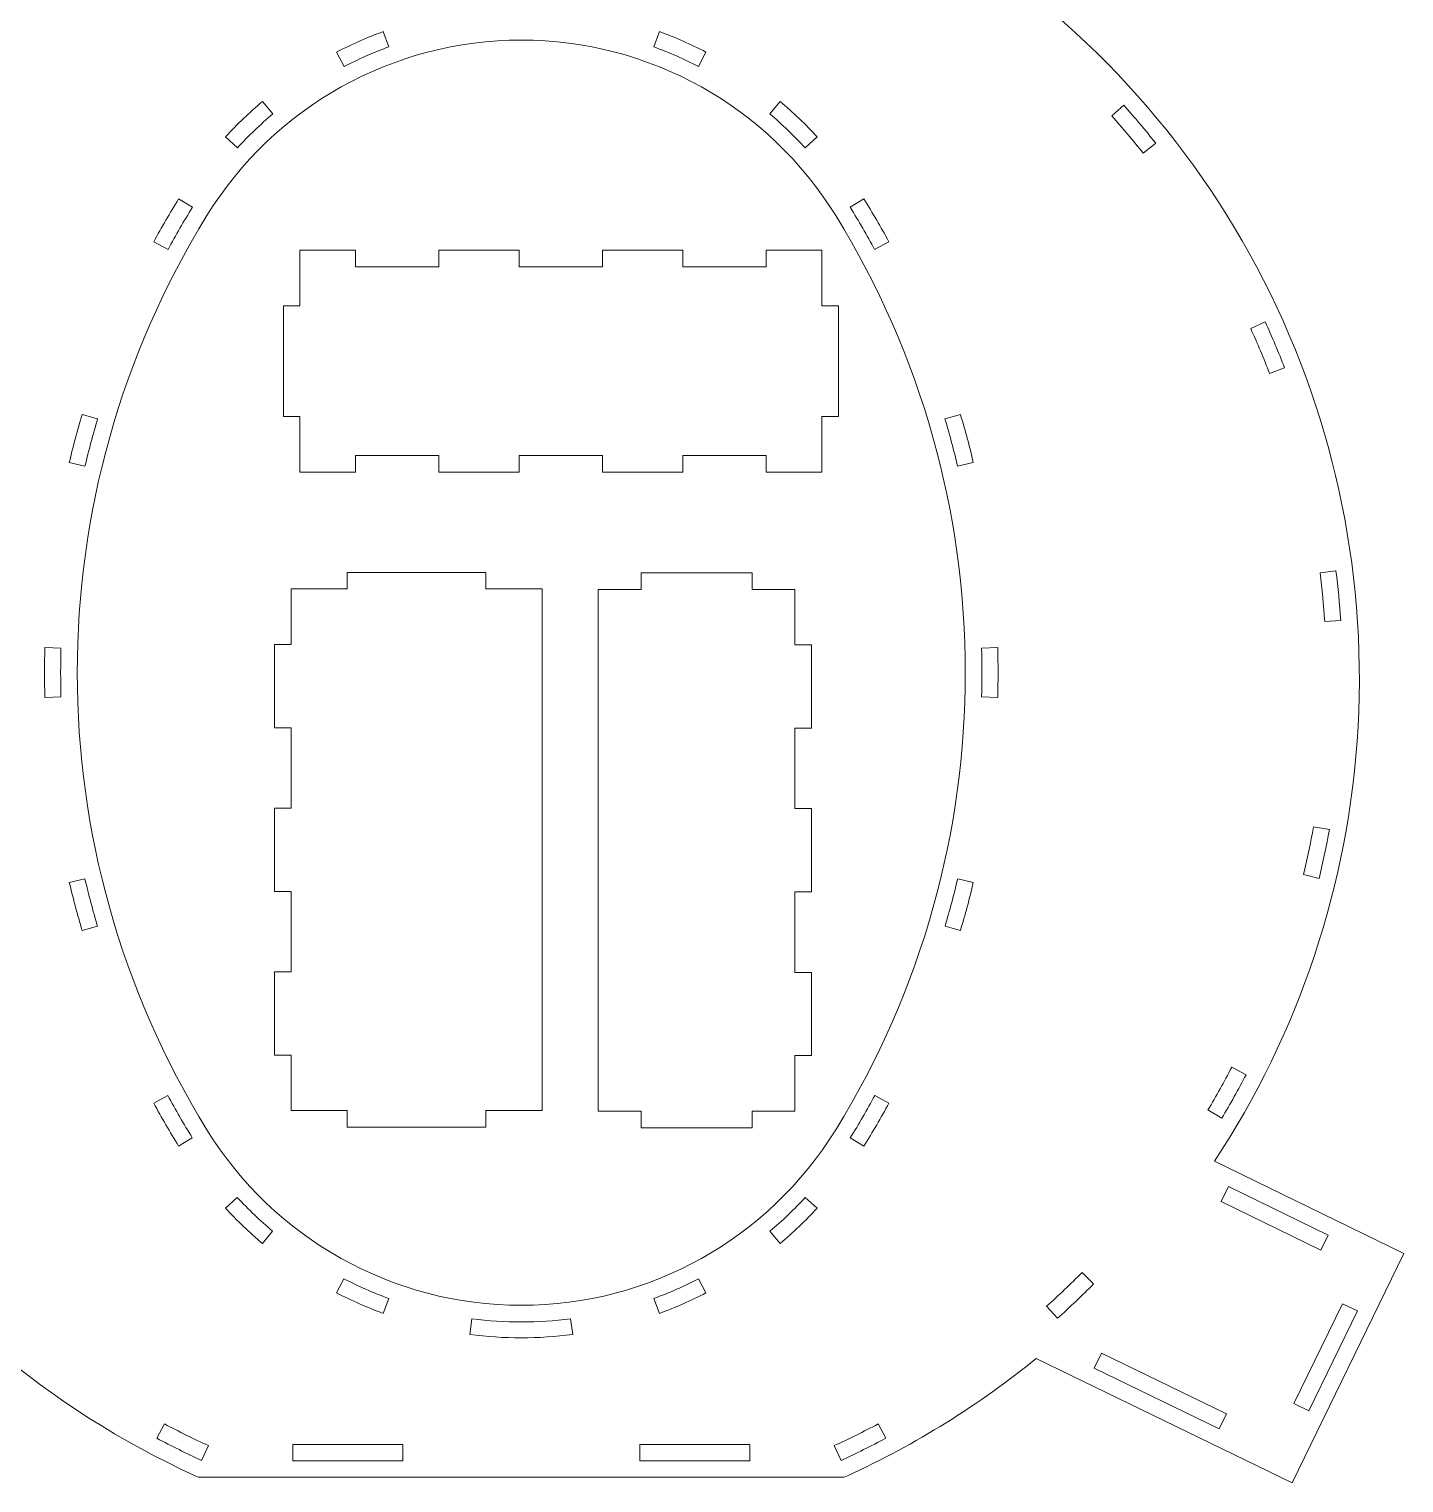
# Model space of a CAD drawing. Header units: millimetres. Extents: x -417 to 415, y -530 to 530.
# Drawn here: x -46 to 201.7, y -514.1 to -252.1 of the extents above; entities that cross this region are included whole.
import ezdxf

# ---------------------------------------------------------------- set-up
doc = ezdxf.new("R2010")
doc.units = ezdxf.units.MM
doc.header["$MEASUREMENT"] = 0
doc.layers.add('Camada 1', color=7, linetype='Continuous')

msp = doc.modelspace()

# ---------------------------------------------------------------- linework, layer by layer
at = {"layer": 'Camada 1', "color": 250, "lineweight": 20}
for points, knots in [([(116.7604, -233.491), (141.4949, -248.2729), (161.6907, -269.5054), (175.2168, -294.9471), (175.2168, -294.9471), (188.7393, -320.3821), (195.0462, -348.9905), (193.4714, -377.7546), (193.4714, -377.7546), (191.9124, -406.2307), (182.744, -433.1459), (167.6083, -456.0972), (167.6083, -456.0972), (167.6083, -456.0972), (201.7317, -472.6994), (201.7317, -472.6994), (201.7317, -472.6994), (201.7317, -472.6994), (181.6067, -514.0635), (181.6067, -514.0635), (181.6067, -514.0635), (181.6067, -514.0635), (135.4882, -491.6252), (135.4882, -491.6252), (135.4882, -491.6252), (125.2293, -499.9822), (113.8319, -507.1224), (101.4701, -512.781), (101.4701, -512.781), (101.4701, -512.781), (100.8754, -513.0532), (100.8754, -513.0532), (100.8754, -513.0532), (100.8754, -513.0532), (-15.4325, -513.0532), (-15.4325, -513.0532), (-15.4325, -513.0532), (-15.4325, -513.0532), (-16.0272, -512.781), (-16.0272, -512.781), (-16.0272, -512.781), (-69.3921, -488.3531), (-104.8202, -436.3566), (-108.0285, -377.7542), (-108.0285, -377.7542), (-109.6034, -348.9869), (-103.2949, -320.3754), (-89.7693, -294.9385), (-89.7693, -294.9385), (-76.2432, -269.5005), (-56.0491, -248.2711), (-31.3175, -233.491), (-31.3175, -233.491), (14.2802, -206.241), (71.1628, -206.2409), (116.7604, -233.491)], [0, 0, 0, 0, 0.06666667, 0.06666667, 0.06666667, 0.06666667, 0.13333333, 0.13333333, 0.13333333, 0.13333333, 0.2, 0.2, 0.2, 0.2, 0.26666667, 0.26666667, 0.26666667, 0.26666667, 0.33333333, 0.33333333, 0.33333333, 0.33333333, 0.4, 0.4, 0.4, 0.4, 0.46666667, 0.46666667, 0.46666667, 0.46666667, 0.53333333, 0.53333333, 0.53333333, 0.53333333, 0.6, 0.6, 0.6, 0.6, 0.66666667, 0.66666667, 0.66666667, 0.66666667, 0.73333333, 0.73333333, 0.73333333, 0.73333333, 0.8, 0.8, 0.8, 0.8, 0.86666667, 0.86666667, 0.86666667, 0.86666667, 1, 1, 1, 1]), ([(42.7214, -254.0533), (19.6263, -254.0533), (-1.8178, -266.0278), (-13.9337, -285.6896), (-13.9337, -285.6896), (-45.0524, -336.1894), (-45.0524, -399.9171), (-13.9337, -450.4169), (-13.9337, -450.4169), (-1.8178, -470.0787), (19.6263, -482.0532), (42.7214, -482.0532), (42.7214, -482.0532), (65.8165, -482.0532), (87.2607, -470.0787), (99.3766, -450.4169), (99.3766, -450.4169), (130.4952, -399.9173), (130.4954, -336.19), (99.3771, -285.6903), (99.3771, -285.6903), (87.261, -266.028), (65.8169, -254.0533), (42.7214, -254.0533)], [0, 0, 0, 0, 0.14285714, 0.14285714, 0.14285714, 0.14285714, 0.28571429, 0.28571429, 0.28571429, 0.28571429, 0.42857143, 0.42857143, 0.42857143, 0.42857143, 0.57142857, 0.57142857, 0.57142857, 0.57142857, 0.71428571, 0.71428571, 0.71428571, 0.71428571, 1, 1, 1, 1]), ([(18.8527, -255.2773), (18.8527, -255.2773), (17.8489, -252.5192), (17.8489, -252.5192), (17.8489, -252.5192), (14.974, -253.5701), (12.1666, -254.803), (9.4476, -256.2088), (9.4476, -256.2088), (9.4476, -256.2088), (10.7986, -258.813), (10.7986, -258.813), (10.7986, -258.813), (13.4025, -257.4677), (16.0924, -256.2862), (18.8527, -255.2773)], [0, 0, 0, 0, 0.2, 0.2, 0.2, 0.2, 0.4, 0.4, 0.4, 0.4, 0.6, 0.6, 0.6, 0.6, 1, 1, 1, 1]), ([(74.6443, -258.8131), (74.6443, -258.8131), (75.9954, -256.2088), (75.9954, -256.2088), (75.9954, -256.2088), (73.2764, -254.803), (70.469, -253.5701), (67.5941, -252.5192), (67.5941, -252.5192), (67.5941, -252.5192), (66.5903, -255.2774), (66.5903, -255.2774), (66.5903, -255.2774), (69.3505, -256.2864), (72.0405, -257.4677), (74.6443, -258.8131)], [0, 0, 0, 0, 0.2, 0.2, 0.2, 0.2, 0.4, 0.4, 0.4, 0.4, 0.6, 0.6, 0.6, 0.6, 1, 1, 1, 1]), ([(-2.0416, -267.3728), (-2.0416, -267.3728), (-3.9238, -265.1297), (-3.9238, -265.1297), (-3.9238, -265.1297), (-6.2657, -267.1005), (-8.4823, -269.2193), (-10.5564, -271.4702), (-10.5564, -271.4702), (-10.5564, -271.4702), (-8.4031, -273.4488), (-8.4031, -273.4488), (-8.4031, -273.4488), (-6.4054, -271.2828), (-4.2798, -269.2546), (-2.0416, -267.3728)], [0, 0, 0, 0, 0.2, 0.2, 0.2, 0.2, 0.4, 0.4, 0.4, 0.4, 0.6, 0.6, 0.6, 0.6, 1, 1, 1, 1]), ([(89.3668, -265.1297), (89.3668, -265.1297), (87.4845, -267.3729), (87.4845, -267.3729), (87.4845, -267.3729), (89.7227, -269.2547), (91.8485, -271.2829), (93.8461, -273.4489), (93.8461, -273.4489), (93.8461, -273.4489), (95.9994, -271.4702), (95.9994, -271.4702), (95.9994, -271.4702), (93.9253, -269.2193), (91.7087, -267.1005), (89.3668, -265.1297)], [0, 0, 0, 0, 0.2, 0.2, 0.2, 0.2, 0.4, 0.4, 0.4, 0.4, 0.6, 0.6, 0.6, 0.6, 1, 1, 1, 1]), ([(151.25, -265.7988), (151.25, -265.7988), (149.1085, -267.7155), (149.1085, -267.7155), (149.1085, -267.7155), (151.0649, -269.9044), (152.958, -272.1498), (154.7845, -274.4481), (154.7845, -274.4481), (154.7845, -274.4481), (157.0382, -272.6596), (157.0382, -272.6596), (157.0382, -272.6596), (155.1787, -270.3201), (153.2475, -268.033), (151.25, -265.7988)], [0, 0, 0, 0, 0.2, 0.2, 0.2, 0.2, 0.4, 0.4, 0.4, 0.4, 0.6, 0.6, 0.6, 0.6, 1, 1, 1, 1]), ([(-16.5229, -284.1741), (-16.5229, -284.1741), (-19.009, -282.642), (-19.009, -282.642), (-19.009, -282.642), (-20.575, -285.1869), (-22.071, -287.7749), (-23.4947, -290.4021), (-23.4947, -290.4021), (-23.4947, -290.4021), (-20.9267, -291.7916), (-20.9267, -291.7916), (-20.9267, -291.7916), (-19.5333, -289.2228), (-18.0669, -286.6821), (-16.5229, -284.1741)], [0, 0, 0, 0, 0.2, 0.2, 0.2, 0.2, 0.4, 0.4, 0.4, 0.4, 0.6, 0.6, 0.6, 0.6, 1, 1, 1, 1]), ([(106.3697, -291.7916), (106.3697, -291.7916), (108.9377, -290.4021), (108.9377, -290.4021), (108.9377, -290.4021), (107.514, -287.7749), (106.018, -285.1869), (104.452, -282.642), (104.452, -282.642), (104.452, -282.642), (101.9659, -284.1741), (101.9659, -284.1741), (101.9659, -284.1741), (103.5099, -286.6821), (104.9763, -289.2228), (106.3697, -291.7916)], [0, 0, 0, 0, 0.2, 0.2, 0.2, 0.2, 0.4, 0.4, 0.4, 0.4, 0.6, 0.6, 0.6, 0.6, 1, 1, 1, 1]), ([(99.8504, -321.9166), (99.8504, -321.9166), (99.8504, -301.9167), (99.8504, -301.9167), (99.8504, -301.9167), (99.8504, -301.9167), (96.8505, -301.9167), (96.8505, -301.9167), (96.8505, -301.9167), (96.8505, -301.9167), (96.8505, -291.9167), (96.8505, -291.9167), (96.8505, -291.9167), (96.8505, -291.9167), (86.8505, -291.9167), (86.8505, -291.9167), (86.8505, -291.9167), (86.8505, -291.9167), (86.8505, -294.9167), (86.8505, -294.9167), (86.8505, -294.9167), (86.8505, -294.9167), (71.8505, -294.9167), (71.8505, -294.9167), (71.8505, -294.9167), (71.8505, -294.9167), (71.8505, -291.9167), (71.8505, -291.9167), (71.8505, -291.9167), (71.8505, -291.9167), (57.3506, -291.9167), (57.3506, -291.9167), (57.3506, -291.9167), (57.3506, -291.9167), (57.3506, -294.9167), (57.3506, -294.9167), (57.3506, -294.9167), (57.3506, -294.9167), (42.3506, -294.9167), (42.3506, -294.9167), (42.3506, -294.9167), (42.3506, -294.9167), (42.3506, -291.9167), (42.3506, -291.9167), (42.3506, -291.9167), (42.3506, -291.9167), (27.8506, -291.9167), (27.8506, -291.9167), (27.8506, -291.9167), (27.8506, -291.9167), (27.8506, -294.9167), (27.8506, -294.9167), (27.8506, -294.9167), (27.8506, -294.9167), (12.8507, -294.9167), (12.8507, -294.9167), (12.8507, -294.9167), (12.8507, -294.9167), (12.8507, -291.9167), (12.8507, -291.9167), (12.8507, -291.9167), (12.8507, -291.9167), (2.8507, -291.9167), (2.8507, -291.9167), (2.8507, -291.9167), (2.8507, -291.9167), (2.8507, -301.9167), (2.8507, -301.9167), (2.8507, -301.9167), (2.8507, -301.9167), (-0.1493, -301.9167), (-0.1493, -301.9167), (-0.1493, -301.9167), (-0.1493, -301.9167), (-0.1493, -321.9166), (-0.1493, -321.9166), (-0.1493, -321.9166), (-0.1493, -321.9166), (2.8507, -321.9166), (2.8507, -321.9166), (2.8507, -321.9166), (2.8507, -321.9166), (2.8507, -331.9166), (2.8507, -331.9166), (2.8507, -331.9166), (2.8507, -331.9166), (12.8507, -331.9166), (12.8507, -331.9166), (12.8507, -331.9166), (12.8507, -331.9166), (12.8507, -328.9166), (12.8507, -328.9166), (12.8507, -328.9166), (12.8507, -328.9166), (27.8506, -328.9166), (27.8506, -328.9166), (27.8506, -328.9166), (27.8506, -328.9166), (27.8506, -331.9166), (27.8506, -331.9166), (27.8506, -331.9166), (27.8506, -331.9166), (42.3506, -331.9166), (42.3506, -331.9166), (42.3506, -331.9166), (42.3506, -331.9166), (42.3506, -328.9166), (42.3506, -328.9166), (42.3506, -328.9166), (42.3506, -328.9166), (57.3506, -328.9166), (57.3506, -328.9166), (57.3506, -328.9166), (57.3506, -328.9166), (57.3506, -331.9166), (57.3506, -331.9166), (57.3506, -331.9166), (57.3506, -331.9166), (71.8505, -331.9166), (71.8505, -331.9166), (71.8505, -331.9166), (71.8505, -331.9166), (71.8505, -328.9166), (71.8505, -328.9166), (71.8505, -328.9166), (71.8505, -328.9166), (86.8505, -328.9166), (86.8505, -328.9166), (86.8505, -328.9166), (86.8505, -328.9166), (86.8505, -331.9166), (86.8505, -331.9166), (86.8505, -331.9166), (86.8505, -331.9166), (96.8505, -331.9166), (96.8505, -331.9166), (96.8505, -331.9166), (96.8505, -331.9166), (96.8505, -321.9166), (96.8505, -321.9166), (96.8505, -321.9166), (96.8505, -321.9166), (99.8504, -321.9166), (99.8504, -321.9166)], [0, 0, 0, 0, 0.02702703, 0.02702703, 0.02702703, 0.02702703, 0.05405405, 0.05405405, 0.05405405, 0.05405405, 0.08108108, 0.08108108, 0.08108108, 0.08108108, 0.10810811, 0.10810811, 0.10810811, 0.10810811, 0.13513514, 0.13513514, 0.13513514, 0.13513514, 0.16216216, 0.16216216, 0.16216216, 0.16216216, 0.18918919, 0.18918919, 0.18918919, 0.18918919, 0.21621622, 0.21621622, 0.21621622, 0.21621622, 0.24324324, 0.24324324, 0.24324324, 0.24324324, 0.27027027, 0.27027027, 0.27027027, 0.27027027, 0.2972973, 0.2972973, 0.2972973, 0.2972973, 0.32432432, 0.32432432, 0.32432432, 0.32432432, 0.35135135, 0.35135135, 0.35135135, 0.35135135, 0.37837838, 0.37837838, 0.37837838, 0.37837838, 0.40540541, 0.40540541, 0.40540541, 0.40540541, 0.43243243, 0.43243243, 0.43243243, 0.43243243, 0.45945946, 0.45945946, 0.45945946, 0.45945946, 0.48648649, 0.48648649, 0.48648649, 0.48648649, 0.51351351, 0.51351351, 0.51351351, 0.51351351, 0.54054054, 0.54054054, 0.54054054, 0.54054054, 0.56756757, 0.56756757, 0.56756757, 0.56756757, 0.59459459, 0.59459459, 0.59459459, 0.59459459, 0.62162162, 0.62162162, 0.62162162, 0.62162162, 0.64864865, 0.64864865, 0.64864865, 0.64864865, 0.67567568, 0.67567568, 0.67567568, 0.67567568, 0.7027027, 0.7027027, 0.7027027, 0.7027027, 0.72972973, 0.72972973, 0.72972973, 0.72972973, 0.75675676, 0.75675676, 0.75675676, 0.75675676, 0.78378378, 0.78378378, 0.78378378, 0.78378378, 0.81081081, 0.81081081, 0.81081081, 0.81081081, 0.83783784, 0.83783784, 0.83783784, 0.83783784, 0.86486486, 0.86486486, 0.86486486, 0.86486486, 0.89189189, 0.89189189, 0.89189189, 0.89189189, 0.91891892, 0.91891892, 0.91891892, 0.91891892, 0.94594595, 0.94594595, 0.94594595, 0.94594595, 1, 1, 1, 1]), ([(176.7489, -304.845), (176.7489, -304.845), (174.129, -306.0402), (174.129, -306.0402), (174.129, -306.0402), (175.3457, -308.7119), (176.4851, -311.4188), (177.5452, -314.1565), (177.5452, -314.1565), (177.5452, -314.1565), (180.2371, -313.1162), (180.2371, -313.1162), (180.2371, -313.1162), (179.1546, -310.3241), (177.9896, -307.5667), (176.7489, -304.845)], [0, 0, 0, 0, 0.2, 0.2, 0.2, 0.2, 0.4, 0.4, 0.4, 0.4, 0.6, 0.6, 0.6, 0.6, 1, 1, 1, 1]), ([(-33.605, -322.3317), (-33.605, -322.3317), (-36.3904, -321.4999), (-36.3904, -321.4999), (-36.3904, -321.4999), (-37.2436, -324.3636), (-38.0181, -327.2508), (-38.7125, -330.1571), (-38.7125, -330.1571), (-38.7125, -330.1571), (-35.8828, -330.8314), (-35.8828, -330.8314), (-35.8828, -330.8314), (-35.2018, -327.9828), (-34.4447, -325.148), (-33.605, -322.3317)], [0, 0, 0, 0, 0.2, 0.2, 0.2, 0.2, 0.4, 0.4, 0.4, 0.4, 0.6, 0.6, 0.6, 0.6, 1, 1, 1, 1]), ([(121.3258, -330.8314), (121.3258, -330.8314), (124.1555, -330.1571), (124.1555, -330.1571), (124.1555, -330.1571), (123.4611, -327.2508), (122.6866, -324.3636), (121.8334, -321.4999), (121.8334, -321.4999), (121.8334, -321.4999), (119.0479, -322.3317), (119.0479, -322.3317), (119.0479, -322.3317), (119.8872, -325.148), (120.645, -327.9827), (121.3258, -330.8314)], [0, 0, 0, 0, 0.2, 0.2, 0.2, 0.2, 0.4, 0.4, 0.4, 0.4, 0.6, 0.6, 0.6, 0.6, 1, 1, 1, 1]), ([(1.2473, -362.97), (1.2473, -362.97), (-1.7527, -362.97), (-1.7527, -362.97), (-1.7527, -362.97), (-1.7527, -362.97), (-1.7527, -377.97), (-1.7527, -377.97), (-1.7527, -377.97), (-1.7527, -377.97), (1.2473, -377.97), (1.2473, -377.97), (1.2473, -377.97), (1.2473, -377.97), (1.2473, -392.47), (1.2473, -392.47), (1.2473, -392.47), (1.2473, -392.47), (-1.7527, -392.47), (-1.7527, -392.47), (-1.7527, -392.47), (-1.7527, -392.47), (-1.7527, -407.4699), (-1.7527, -407.4699), (-1.7527, -407.4699), (-1.7527, -407.4699), (1.2473, -407.4699), (1.2473, -407.4699), (1.2473, -407.4699), (1.2473, -407.4699), (1.2473, -421.9699), (1.2473, -421.9699), (1.2473, -421.9699), (1.2473, -421.9699), (-1.7527, -421.9699), (-1.7527, -421.9699), (-1.7527, -421.9699), (-1.7527, -421.9699), (-1.7527, -436.9699), (-1.7527, -436.9699), (-1.7527, -436.9699), (-1.7527, -436.9699), (1.2473, -436.9699), (1.2473, -436.9699), (1.2473, -436.9699), (1.2473, -436.9699), (1.2473, -446.9699), (1.2473, -446.9699), (1.2473, -446.9699), (1.2473, -446.9699), (11.3556, -446.9699), (11.3556, -446.9699), (11.3556, -446.9699), (11.3556, -446.9699), (11.3556, -449.9699), (11.3556, -449.9699), (11.3556, -449.9699), (11.3556, -449.9699), (36.3556, -449.9699), (36.3556, -449.9699), (36.3556, -449.9699), (36.3556, -449.9699), (36.3556, -446.9699), (36.3556, -446.9699), (36.3556, -446.9699), (36.3556, -446.9699), (46.4639, -446.9699), (46.4639, -446.9699), (46.4639, -446.9699), (46.4639, -446.9699), (46.4639, -352.97), (46.4639, -352.97), (46.4639, -352.97), (46.4639, -352.97), (36.3556, -352.97), (36.3556, -352.97), (36.3556, -352.97), (36.3556, -352.97), (36.3556, -349.97), (36.3556, -349.97), (36.3556, -349.97), (36.3556, -349.97), (11.3556, -349.97), (11.3556, -349.97), (11.3556, -349.97), (11.3556, -349.97), (11.3556, -352.97), (11.3556, -352.97), (11.3556, -352.97), (11.3556, -352.97), (1.2473, -352.97), (1.2473, -352.97), (1.2473, -352.97), (1.2473, -352.97), (1.2473, -362.97), (1.2473, -362.97)], [0, 0, 0, 0, 0.04, 0.04, 0.04, 0.04, 0.08, 0.08, 0.08, 0.08, 0.12, 0.12, 0.12, 0.12, 0.16, 0.16, 0.16, 0.16, 0.2, 0.2, 0.2, 0.2, 0.24, 0.24, 0.24, 0.24, 0.28, 0.28, 0.28, 0.28, 0.32, 0.32, 0.32, 0.32, 0.36, 0.36, 0.36, 0.36, 0.4, 0.4, 0.4, 0.4, 0.44, 0.44, 0.44, 0.44, 0.48, 0.48, 0.48, 0.48, 0.52, 0.52, 0.52, 0.52, 0.56, 0.56, 0.56, 0.56, 0.6, 0.6, 0.6, 0.6, 0.64, 0.64, 0.64, 0.64, 0.68, 0.68, 0.68, 0.68, 0.72, 0.72, 0.72, 0.72, 0.76, 0.76, 0.76, 0.76, 0.8, 0.8, 0.8, 0.8, 0.84, 0.84, 0.84, 0.84, 0.88, 0.88, 0.88, 0.88, 0.92, 0.92, 0.92, 0.92, 1, 1, 1, 1]), ([(91.993, -353.0569), (91.993, -353.0569), (84.292, -353.0569), (84.292, -353.0569), (84.292, -353.0569), (84.292, -353.0569), (84.292, -350.0569), (84.292, -350.0569), (84.292, -350.0569), (84.292, -350.0569), (64.292, -350.0569), (64.292, -350.0569), (64.292, -350.0569), (64.292, -350.0569), (64.292, -353.0569), (64.292, -353.0569), (64.292, -353.0569), (64.292, -353.0569), (56.591, -353.0569), (56.591, -353.0569), (56.591, -353.0569), (56.591, -353.0569), (56.591, -447.0568), (56.591, -447.0568), (56.591, -447.0568), (56.591, -447.0568), (64.292, -447.0568), (64.292, -447.0568), (64.292, -447.0568), (64.292, -447.0568), (64.292, -450.0568), (64.292, -450.0568), (64.292, -450.0568), (64.292, -450.0568), (84.292, -450.0568), (84.292, -450.0568), (84.292, -450.0568), (84.292, -450.0568), (84.292, -447.0568), (84.292, -447.0568), (84.292, -447.0568), (84.292, -447.0568), (91.993, -447.0568), (91.993, -447.0568), (91.993, -447.0568), (91.993, -447.0568), (91.993, -437.0568), (91.993, -437.0568), (91.993, -437.0568), (91.993, -437.0568), (94.993, -437.0568), (94.993, -437.0568), (94.993, -437.0568), (94.993, -437.0568), (94.993, -422.0568), (94.993, -422.0568), (94.993, -422.0568), (94.993, -422.0568), (91.993, -422.0568), (91.993, -422.0568), (91.993, -422.0568), (91.993, -422.0568), (91.993, -407.5568), (91.993, -407.5568), (91.993, -407.5568), (91.993, -407.5568), (94.993, -407.5568), (94.993, -407.5568), (94.993, -407.5568), (94.993, -407.5568), (94.993, -392.5569), (94.993, -392.5569), (94.993, -392.5569), (94.993, -392.5569), (91.993, -392.5569), (91.993, -392.5569), (91.993, -392.5569), (91.993, -392.5569), (91.993, -378.0569), (91.993, -378.0569), (91.993, -378.0569), (91.993, -378.0569), (94.993, -378.0569), (94.993, -378.0569), (94.993, -378.0569), (94.993, -378.0569), (94.993, -363.0569), (94.993, -363.0569), (94.993, -363.0569), (94.993, -363.0569), (91.993, -363.0569), (91.993, -363.0569), (91.993, -363.0569), (91.993, -363.0569), (91.993, -353.0569), (91.993, -353.0569)], [0, 0, 0, 0, 0.04, 0.04, 0.04, 0.04, 0.08, 0.08, 0.08, 0.08, 0.12, 0.12, 0.12, 0.12, 0.16, 0.16, 0.16, 0.16, 0.2, 0.2, 0.2, 0.2, 0.24, 0.24, 0.24, 0.24, 0.28, 0.28, 0.28, 0.28, 0.32, 0.32, 0.32, 0.32, 0.36, 0.36, 0.36, 0.36, 0.4, 0.4, 0.4, 0.4, 0.44, 0.44, 0.44, 0.44, 0.48, 0.48, 0.48, 0.48, 0.52, 0.52, 0.52, 0.52, 0.56, 0.56, 0.56, 0.56, 0.6, 0.6, 0.6, 0.6, 0.64, 0.64, 0.64, 0.64, 0.68, 0.68, 0.68, 0.68, 0.72, 0.72, 0.72, 0.72, 0.76, 0.76, 0.76, 0.76, 0.8, 0.8, 0.8, 0.8, 0.84, 0.84, 0.84, 0.84, 0.88, 0.88, 0.88, 0.88, 0.92, 0.92, 0.92, 0.92, 1, 1, 1, 1]), ([(189.4864, -349.7093), (189.4864, -349.7093), (186.6155, -350.0729), (186.6155, -350.0729), (186.6155, -350.0729), (186.9824, -352.9857), (187.2649, -355.909), (187.4626, -358.8381), (187.4626, -358.8381), (187.4626, -358.8381), (190.3547, -358.6449), (190.3547, -358.6449), (190.3547, -358.6449), (190.1517, -355.6499), (189.8599, -352.6707), (189.4864, -349.7093)], [0, 0, 0, 0, 0.2, 0.2, 0.2, 0.2, 0.4, 0.4, 0.4, 0.4, 0.6, 0.6, 0.6, 0.6, 1, 1, 1, 1]), ([(-40.2059, -363.616), (-40.2059, -363.616), (-43.1112, -363.5342), (-43.1112, -363.5342), (-43.1112, -363.5342), (-43.1934, -366.5212), (-43.1934, -369.5104), (-43.1112, -372.4974), (-43.1112, -372.4974), (-43.1112, -372.4974), (-40.2078, -372.4157), (-40.2078, -372.4157), (-40.2078, -372.4157), (-40.2875, -369.483), (-40.2873, -366.5487), (-40.2059, -363.616)], [0, 0, 0, 0, 0.2, 0.2, 0.2, 0.2, 0.4, 0.4, 0.4, 0.4, 0.6, 0.6, 0.6, 0.6, 1, 1, 1, 1]), ([(125.6508, -372.4157), (125.6508, -372.4157), (128.5542, -372.4974), (128.5542, -372.4974), (128.5542, -372.4974), (128.6364, -369.5107), (128.6364, -366.5218), (128.5542, -363.535), (128.5542, -363.535), (128.5542, -363.535), (125.6489, -363.6159), (125.6489, -363.6159), (125.6489, -363.6159), (125.73, -366.5486), (125.7308, -369.4829), (125.6508, -372.4157)], [0, 0, 0, 0, 0.2, 0.2, 0.2, 0.2, 0.4, 0.4, 0.4, 0.4, 0.6, 0.6, 0.6, 0.6, 1, 1, 1, 1]), ([(188.3008, -396.3363), (188.3008, -396.3363), (185.4375, -395.8268), (185.4375, -395.8268), (185.4375, -395.8268), (184.9213, -398.7168), (184.3213, -401.5918), (183.6387, -404.4471), (183.6387, -404.4471), (183.6387, -404.4471), (186.4658, -405.1249), (186.4658, -405.1249), (186.4658, -405.1249), (187.159, -402.2214), (187.7742, -399.2919), (188.3008, -396.3363)], [0, 0, 0, 0, 0.2, 0.2, 0.2, 0.2, 0.4, 0.4, 0.4, 0.4, 0.6, 0.6, 0.6, 0.6, 1, 1, 1, 1]), ([(-35.8995, -405.2042), (-35.8995, -405.2042), (-38.7125, -405.8745), (-38.7125, -405.8745), (-38.7125, -405.8745), (-38.0181, -408.7808), (-37.2436, -411.668), (-36.3904, -414.5317), (-36.3904, -414.5317), (-36.3904, -414.5317), (-33.625, -413.7059), (-33.625, -413.7059), (-33.625, -413.7059), (-34.4631, -410.8888), (-35.22, -408.0535), (-35.8995, -405.2042)], [0, 0, 0, 0, 0.2, 0.2, 0.2, 0.2, 0.4, 0.4, 0.4, 0.4, 0.6, 0.6, 0.6, 0.6, 1, 1, 1, 1]), ([(119.0679, -413.7059), (119.0679, -413.7059), (121.8334, -414.5317), (121.8334, -414.5317), (121.8334, -414.5317), (122.6866, -411.668), (123.4611, -408.7808), (124.1555, -405.8745), (124.1555, -405.8745), (124.1555, -405.8745), (121.3424, -405.2042), (121.3424, -405.2042), (121.3424, -405.2042), (120.6625, -408.0535), (119.9064, -410.8889), (119.0679, -413.7059)], [0, 0, 0, 0, 0.2, 0.2, 0.2, 0.2, 0.4, 0.4, 0.4, 0.4, 0.6, 0.6, 0.6, 0.6, 1, 1, 1, 1]), ([(173.2909, -440.5006), (173.2909, -440.5006), (170.7016, -439.1587), (170.7016, -439.1587), (170.7016, -439.1587), (169.349, -441.7642), (167.921, -444.3306), (166.4199, -446.8536), (166.4199, -446.8536), (166.4199, -446.8536), (168.9236, -448.3455), (168.9236, -448.3455), (168.9236, -448.3455), (170.453, -445.7741), (171.9112, -443.1592), (173.2909, -440.5006)], [0, 0, 0, 0, 0.2, 0.2, 0.2, 0.2, 0.4, 0.4, 0.4, 0.4, 0.6, 0.6, 0.6, 0.6, 1, 1, 1, 1]), ([(-20.9578, -444.2568), (-20.9578, -444.2568), (-23.4947, -445.6295), (-23.4947, -445.6295), (-23.4947, -445.6295), (-22.071, -448.2567), (-20.575, -450.8447), (-19.009, -453.3896), (-19.009, -453.3896), (-19.009, -453.3896), (-16.5559, -451.8779), (-16.5559, -451.8779), (-16.5559, -451.8779), (-18.0992, -449.3687), (-19.5652, -446.8268), (-20.9578, -444.2568)], [0, 0, 0, 0, 0.2, 0.2, 0.2, 0.2, 0.4, 0.4, 0.4, 0.4, 0.6, 0.6, 0.6, 0.6, 1, 1, 1, 1]), ([(101.9988, -451.8778), (101.9988, -451.8778), (104.452, -453.3896), (104.452, -453.3896), (104.452, -453.3896), (106.018, -450.8447), (107.514, -448.2567), (108.9377, -445.6295), (108.9377, -445.6295), (108.9377, -445.6295), (106.4006, -444.2567), (106.4006, -444.2567), (106.4006, -444.2567), (105.0079, -446.8267), (103.5422, -449.3686), (101.9988, -451.8778)], [0, 0, 0, 0, 0.2, 0.2, 0.2, 0.2, 0.4, 0.4, 0.4, 0.4, 0.6, 0.6, 0.6, 0.6, 1, 1, 1, 1]), ([(168.8022, -463.3505), (168.8022, -463.3505), (186.7865, -472.1005), (186.7865, -472.1005), (186.7865, -472.1005), (186.7865, -472.1005), (188.099, -469.4029), (188.099, -469.4029), (188.099, -469.4029), (188.099, -469.4029), (170.1147, -460.6529), (170.1147, -460.6529), (170.1147, -460.6529), (170.1147, -460.6529), (168.8022, -463.3505), (168.8022, -463.3505)], [0, 0, 0, 0, 0.2, 0.2, 0.2, 0.2, 0.4, 0.4, 0.4, 0.4, 0.6, 0.6, 0.6, 0.6, 1, 1, 1, 1]), ([(-8.4402, -462.6169), (-8.4402, -462.6169), (-10.5564, -464.5614), (-10.5564, -464.5614), (-10.5564, -464.5614), (-8.4823, -466.8123), (-6.2657, -468.9311), (-3.9238, -470.9019), (-3.9238, -470.9019), (-3.9238, -470.9019), (-2.0782, -468.7025), (-2.0782, -468.7025), (-2.0782, -468.7025), (-4.3168, -466.8176), (-6.4427, -464.7863), (-8.4402, -462.6169)], [0, 0, 0, 0, 0.2, 0.2, 0.2, 0.2, 0.4, 0.4, 0.4, 0.4, 0.6, 0.6, 0.6, 0.6, 1, 1, 1, 1]), ([(87.5211, -468.7024), (87.5211, -468.7024), (89.3668, -470.9019), (89.3668, -470.9019), (89.3668, -470.9019), (91.7087, -468.9311), (93.9253, -466.8123), (95.9994, -464.5614), (95.9994, -464.5614), (95.9994, -464.5614), (93.8832, -462.6168), (93.8832, -462.6168), (93.8832, -462.6168), (91.8856, -464.7861), (89.7597, -466.8175), (87.5211, -468.7024)], [0, 0, 0, 0, 0.2, 0.2, 0.2, 0.2, 0.4, 0.4, 0.4, 0.4, 0.6, 0.6, 0.6, 0.6, 1, 1, 1, 1]), ([(145.8222, -478.2036), (145.8222, -478.2036), (143.7422, -476.145), (143.7422, -476.145), (143.7422, -476.145), (141.6757, -478.2302), (139.5488, -480.2555), (137.3651, -482.2177), (137.3651, -482.2177), (137.3651, -482.2177), (139.32, -484.3962), (139.32, -484.3962), (139.32, -484.3962), (141.5493, -482.3918), (143.7187, -480.3278), (145.8222, -478.2036)], [0, 0, 0, 0, 0.2, 0.2, 0.2, 0.2, 0.4, 0.4, 0.4, 0.4, 0.6, 0.6, 0.6, 0.6, 1, 1, 1, 1]), ([(10.7679, -477.2779), (10.7679, -477.2779), (9.4476, -479.8228), (9.4476, -479.8228), (9.4476, -479.8228), (12.1666, -481.2286), (14.974, -482.4615), (17.8489, -483.5124), (17.8489, -483.5124), (17.8489, -483.5124), (18.8286, -480.8205), (18.8286, -480.8205), (18.8286, -480.8205), (16.0659, -479.8095), (13.3737, -478.626), (10.7679, -477.2779)], [0, 0, 0, 0, 0.2, 0.2, 0.2, 0.2, 0.4, 0.4, 0.4, 0.4, 0.6, 0.6, 0.6, 0.6, 1, 1, 1, 1]), ([(66.6144, -480.8205), (66.6144, -480.8205), (67.5941, -483.5124), (67.5941, -483.5124), (67.5941, -483.5124), (70.469, -482.4615), (73.2764, -481.2286), (75.9954, -479.8228), (75.9954, -479.8228), (75.9954, -479.8228), (74.6751, -477.2779), (74.6751, -477.2779), (74.6751, -477.2779), (72.0693, -478.6259), (69.3771, -479.8096), (66.6144, -480.8205)], [0, 0, 0, 0, 0.2, 0.2, 0.2, 0.2, 0.4, 0.4, 0.4, 0.4, 0.6, 0.6, 0.6, 0.6, 1, 1, 1, 1]), ([(190.6489, -481.7642), (190.6489, -481.7642), (181.8989, -499.7486), (181.8989, -499.7486), (181.8989, -499.7486), (181.8989, -499.7486), (184.5965, -501.0611), (184.5965, -501.0611), (184.5965, -501.0611), (184.5965, -501.0611), (193.3465, -483.0767), (193.3465, -483.0767), (193.3465, -483.0767), (193.3465, -483.0767), (190.6489, -481.7642), (190.6489, -481.7642)], [0, 0, 0, 0, 0.2, 0.2, 0.2, 0.2, 0.4, 0.4, 0.4, 0.4, 0.6, 0.6, 0.6, 0.6, 1, 1, 1, 1]), ([(33.8347, -484.4837), (33.8347, -484.4837), (33.4651, -487.322), (33.4651, -487.322), (33.4651, -487.322), (39.607, -488.1133), (45.836, -488.1133), (51.9779, -487.322), (51.9779, -487.322), (51.9779, -487.322), (51.6083, -484.4836), (51.6083, -484.4836), (51.6083, -484.4836), (48.6827, -484.8601), (45.7154, -485.0532), (42.7214, -485.0532), (42.7214, -485.0532), (39.7275, -485.0532), (36.7602, -484.8603), (33.8347, -484.4837)], [0, 0, 0, 0, 0.16666667, 0.16666667, 0.16666667, 0.16666667, 0.33333333, 0.33333333, 0.33333333, 0.33333333, 0.5, 0.5, 0.5, 0.5, 0.66666667, 0.66666667, 0.66666667, 0.66666667, 1, 1, 1, 1]), ([(169.7468, -501.6208), (169.7468, -501.6208), (147.2663, -490.6833), (147.2663, -490.6833), (147.2663, -490.6833), (147.2663, -490.6833), (145.9538, -493.3809), (145.9538, -493.3809), (145.9538, -493.3809), (145.9538, -493.3809), (168.4343, -504.3184), (168.4343, -504.3184), (168.4343, -504.3184), (168.4343, -504.3184), (169.7468, -501.6208), (169.7468, -501.6208)], [0, 0, 0, 0, 0.2, 0.2, 0.2, 0.2, 0.4, 0.4, 0.4, 0.4, 0.6, 0.6, 0.6, 0.6, 1, 1, 1, 1]), ([(-14.8832, -510.0042), (-14.8832, -510.0042), (-13.6623, -507.3373), (-13.6623, -507.3373), (-13.6623, -507.3373), (-16.3309, -506.1136), (-18.964, -504.8127), (-21.5573, -503.4366), (-21.5573, -503.4366), (-21.5573, -503.4366), (-22.9318, -506.0227), (-22.9318, -506.0227), (-22.9318, -506.0227), (-20.2973, -507.4203), (-17.6156, -508.751), (-14.8832, -510.0042)], [0, 0, 0, 0, 0.2, 0.2, 0.2, 0.2, 0.4, 0.4, 0.4, 0.4, 0.6, 0.6, 0.6, 0.6, 1, 1, 1, 1]), ([(108.3748, -506.0226), (108.3748, -506.0226), (107.0003, -503.4366), (107.0003, -503.4366), (107.0003, -503.4366), (104.407, -504.8127), (101.7739, -506.1136), (99.1053, -507.3373), (99.1053, -507.3373), (99.1053, -507.3373), (100.3262, -510.0041), (100.3262, -510.0041), (100.3262, -510.0041), (103.0586, -508.7508), (105.7405, -507.4204), (108.3748, -506.0226)], [0, 0, 0, 0, 0.2, 0.2, 0.2, 0.2, 0.4, 0.4, 0.4, 0.4, 0.6, 0.6, 0.6, 0.6, 1, 1, 1, 1]), ([(21.3702, -510.0532), (21.3702, -510.0532), (21.3702, -507.1158), (21.3702, -507.1158), (21.3702, -507.1158), (21.3702, -507.1158), (1.5702, -507.1158), (1.5702, -507.1158), (1.5702, -507.1158), (1.5702, -507.1158), (1.5702, -510.0532), (1.5702, -510.0532), (1.5702, -510.0532), (1.5702, -510.0532), (21.3702, -510.0532), (21.3702, -510.0532)], [0, 0, 0, 0, 0.2, 0.2, 0.2, 0.2, 0.4, 0.4, 0.4, 0.4, 0.6, 0.6, 0.6, 0.6, 1, 1, 1, 1]), ([(83.8728, -510.0532), (83.8728, -510.0532), (83.8728, -507.1158), (83.8728, -507.1158), (83.8728, -507.1158), (83.8728, -507.1158), (64.0728, -507.1158), (64.0728, -507.1158), (64.0728, -507.1158), (64.0728, -507.1158), (64.0728, -510.0532), (64.0728, -510.0532), (64.0728, -510.0532), (64.0728, -510.0532), (83.8728, -510.0532), (83.8728, -510.0532)], [0, 0, 0, 0, 0.2, 0.2, 0.2, 0.2, 0.4, 0.4, 0.4, 0.4, 0.6, 0.6, 0.6, 0.6, 1, 1, 1, 1])]:
    msp.add_open_spline(points, degree=3, knots=knots, dxfattribs=at)

doc.saveas('drawing.dxf')
